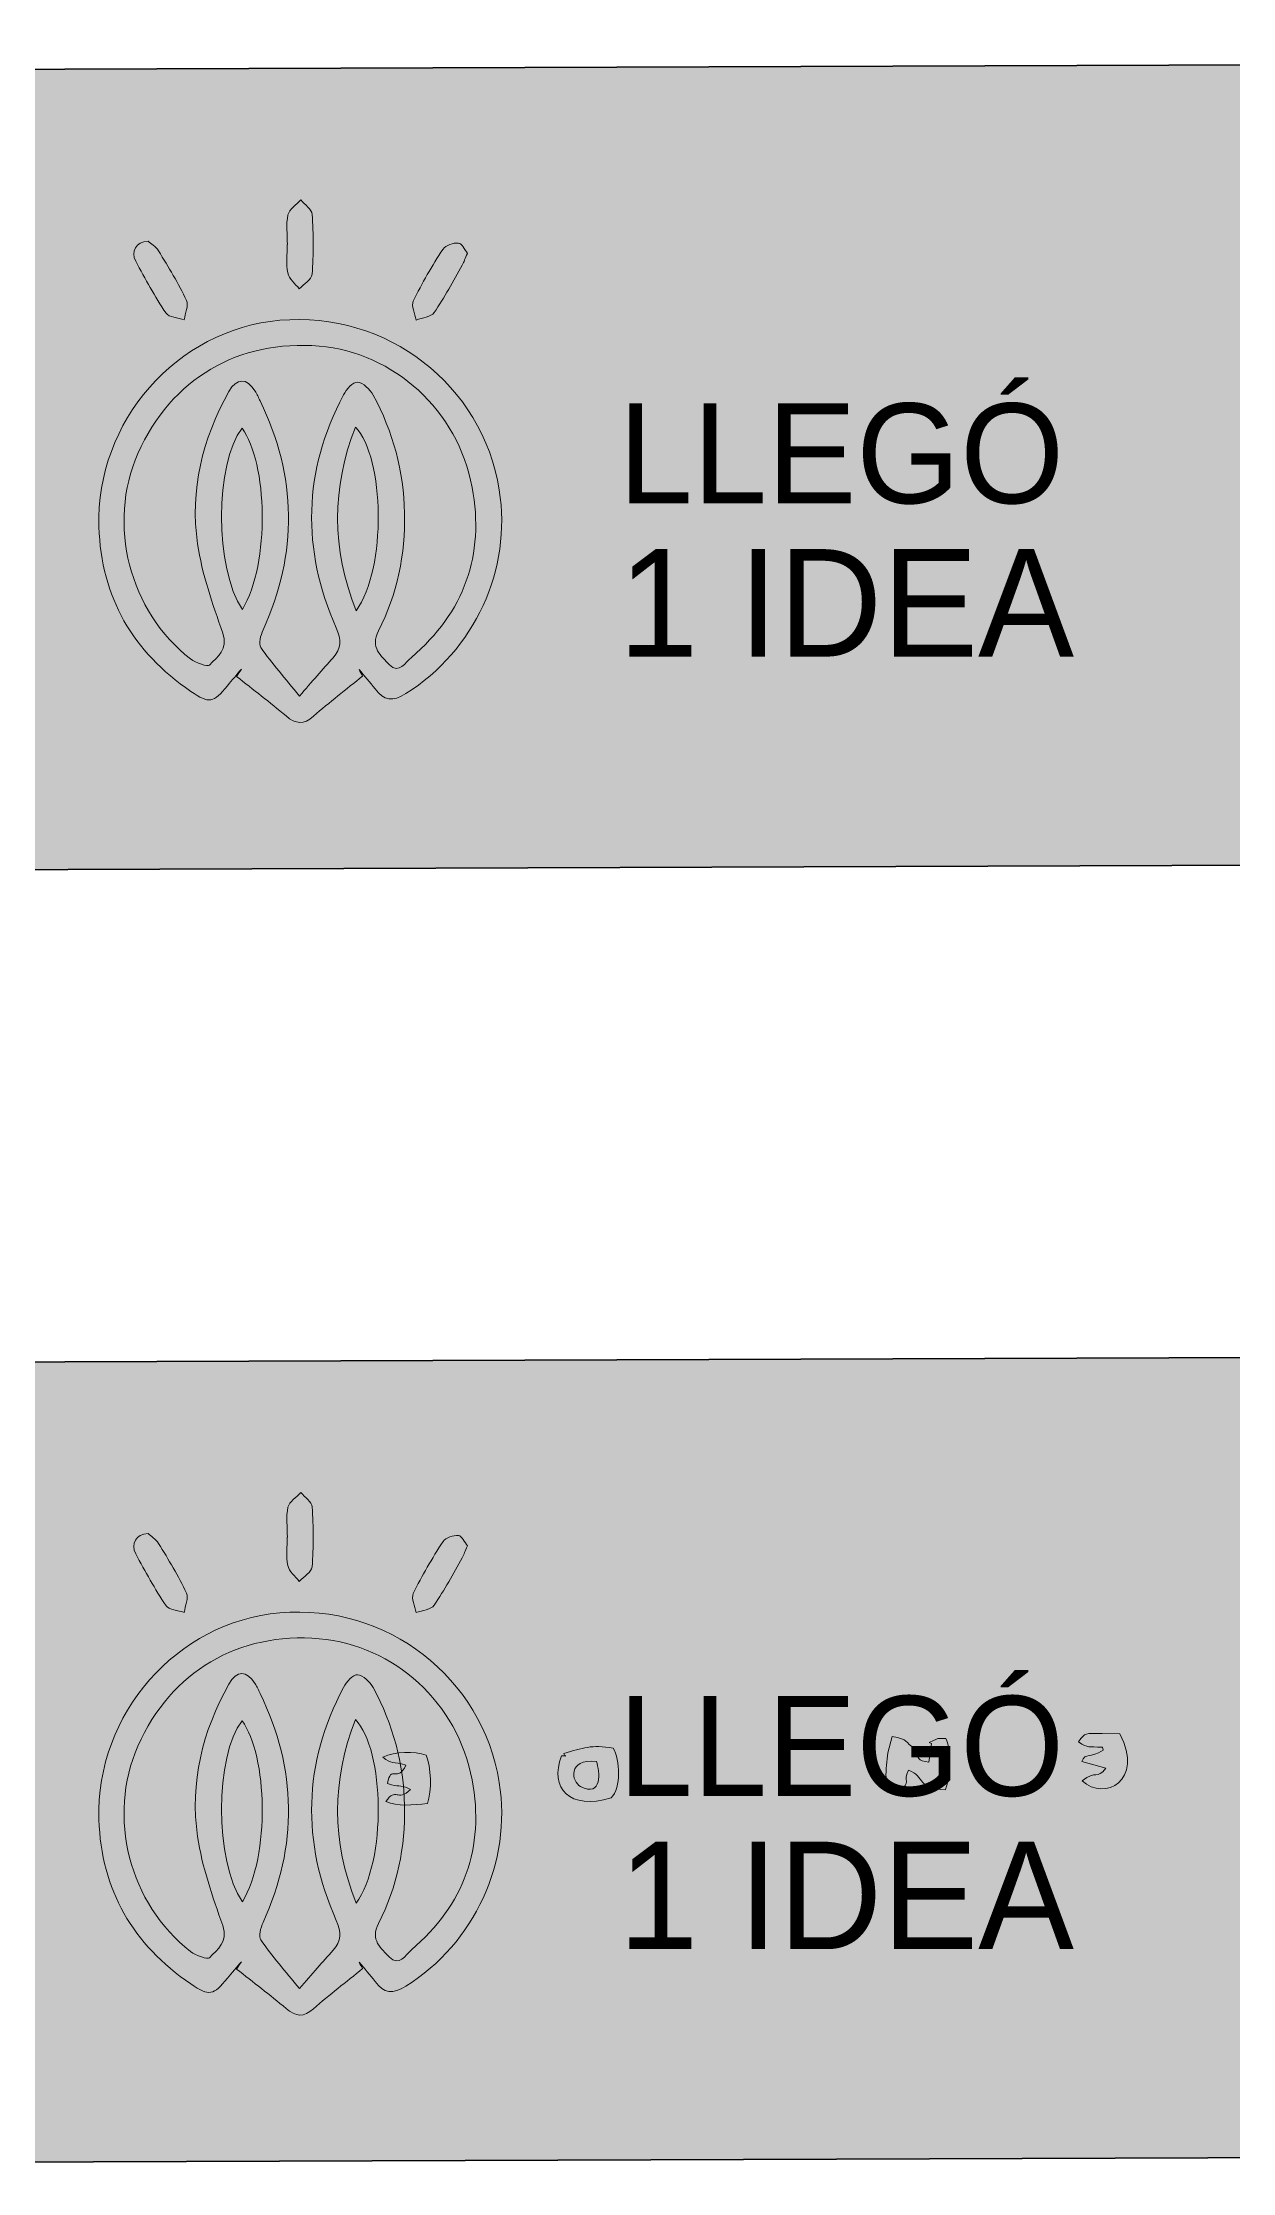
# Model space of a CAD drawing. Header units: millimetres. Extents: x -336 to 268, y -416 to 74.
# Drawn here: x 81 to 110.8, y -382.2 to -329 of the extents above; entities that cross this region are included whole.
import ezdxf

# ---------------------------------------------------------------- set-up
doc = ezdxf.new("R2010")
doc.units = ezdxf.units.MM
doc.header["$MEASUREMENT"] = 0
doc.layers.add('Capa 1', color=7, linetype='Continuous', lineweight=0)

msp = doc.modelspace()

# ---------------------------------------------------------------- hatches: boundary and pattern name
at = {"layer": 'Capa 1', "true_color": 0x92784b, "transparency": 33554687}
h = msp.add_hatch(color=35, dxfattribs=at)
h.dxf.hatch_style = 2
edge = h.paths.add_edge_path()
edge.add_spline(control_points=[(10.254, -329.941), (10.254, -329.941), (265.591, -329.017), (265.591, -329.017), (266.141, -329.015), (266.592, -329.464), (266.594, -330.014), (266.594, -330.014), (266.659, -348.014), (266.659, -348.014), (266.661, -348.564), (266.213, -349.015), (265.663, -349.017), (265.663, -349.017), (10.327, -349.94), (10.327, -349.94), (9.777, -349.942), (9.325, -349.494), (9.323, -348.944), (9.323, -348.944), (9.258, -330.944), (9.258, -330.944), (9.256, -330.394), (9.704, -329.943), (10.254, -329.941)], knot_values=[0, 0, 0, 0, 1, 1, 1, 2, 2, 2, 3, 3, 3, 4, 4, 4, 5, 5, 5, 6, 6, 6, 7, 7, 7, 8, 8, 8, 8], degree=3, periodic=0)
at = {"layer": 'Capa 1', "true_color": 0x000000, "transparency": 33554687}
h = msp.add_hatch(color=18, dxfattribs=at)
h.dxf.hatch_style = 2
edge = h.paths.add_edge_path()
edge.add_spline(control_points=[(87.137, -334.065), (87.137, -333.815), (87.099, -333.557), (87.152, -333.318), (87.183, -333.179), (87.36, -333.071), (87.471, -332.949), (87.571, -333.069), (87.748, -333.184), (87.756, -333.31), (87.789, -333.807), (87.792, -334.31), (87.755, -334.807), (87.745, -334.936), (87.547, -335.051), (87.435, -335.172), (87.335, -335.04), (87.179, -334.92), (87.147, -334.773), (87.098, -334.547), (87.134, -334.302), (87.134, -334.065), (87.135, -334.065), (87.136, -334.065), (87.137, -334.065)], knot_values=[0, 0, 0, 0, 1, 1, 1, 2, 2, 2, 3, 3, 3, 4, 4, 4, 5, 5, 5, 6, 6, 6, 7, 7, 7, 8, 8, 8, 8], degree=3, periodic=0)
h = msp.add_hatch(color=18, dxfattribs=at)
h.dxf.hatch_style = 2
edge = h.paths.add_edge_path()
edge.add_spline(control_points=[(83.654, -333.977), (83.719, -334.036), (83.849, -334.111), (83.918, -334.223), (84.166, -334.627), (84.413, -335.034), (84.616, -335.462), (84.675, -335.585), (84.582, -335.781), (84.558, -335.944), (84.403, -335.891), (84.178, -335.886), (84.104, -335.777), (83.824, -335.364), (83.582, -334.923), (83.346, -334.481), (83.216, -334.237), (83.349, -333.989), (83.654, -333.977)], knot_values=[0, 0, 0, 0, 1, 1, 1, 2, 2, 2, 3, 3, 3, 4, 4, 4, 5, 5, 5, 6, 6, 6, 6], degree=3, periodic=0)
h = msp.add_hatch(color=18, dxfattribs=at)
h.dxf.hatch_style = 2
edge = h.paths.add_edge_path()
edge.add_spline(control_points=[(91.638, -334.284), (91.582, -334.411), (91.552, -334.498), (91.507, -334.577), (91.279, -334.977), (91.067, -335.387), (90.806, -335.764), (90.728, -335.876), (90.51, -335.891), (90.357, -335.95), (90.328, -335.79), (90.227, -335.594), (90.284, -335.475), (90.5, -335.027), (90.755, -334.594), (91.028, -334.177), (91.092, -334.078), (91.287, -334.016), (91.416, -334.025), (91.498, -334.031), (91.569, -334.198), (91.638, -334.284)], knot_values=[0, 0, 0, 0, 1, 1, 1, 2, 2, 2, 3, 3, 3, 4, 4, 4, 5, 5, 5, 6, 6, 6, 7, 7, 7, 7], degree=3, periodic=0)
h = msp.add_hatch(color=18, dxfattribs=at)
h.dxf.hatch_style = 2
edge = h.paths.add_edge_path()
edge.add_spline(control_points=[(86.013, -343.182), (86.709, -342.025), (86.642, -339.513), (86.003, -338.656), (85.326, -339.525), (85.319, -342.167), (86.013, -343.182)], knot_values=[0, 0, 0, 0, 1, 1, 1, 2, 2, 2, 2], degree=3, periodic=0)
edge = h.paths.add_edge_path()
edge.add_spline(control_points=[(88.858, -343.216), (89.619, -342.161), (89.573, -339.39), (88.836, -338.624), (88.246, -340.154), (88.234, -341.653), (88.858, -343.216)], knot_values=[0, 0, 0, 0, 1, 1, 1, 2, 2, 2, 2], degree=3, periodic=0)
edge = h.paths.add_edge_path()
edge.add_spline(control_points=[(87.438, -345.349), (87.761, -344.98), (88.015, -344.682), (88.278, -344.392), (88.491, -344.157), (88.49, -343.939), (88.358, -343.642), (87.485, -341.678), (87.535, -339.729), (88.538, -337.82), (88.611, -337.682), (88.781, -337.491), (88.887, -337.503), (89.03, -337.518), (89.2, -337.681), (89.278, -337.824), (89.781, -338.741), (90.045, -339.731), (90.066, -340.776), (90.088, -341.807), (89.885, -342.801), (89.413, -343.72), (89.198, -344.137), (89.482, -344.348), (89.691, -344.565), (89.928, -344.811), (90.092, -344.504), (90.237, -344.381), (91.555, -343.26), (92.072, -341.823), (91.756, -340.134), (91.396, -338.206), (89.805, -336.765), (87.935, -336.603), (85.924, -336.429), (84.227, -337.414), (83.401, -339.286), (82.622, -341.052), (83.187, -343.237), (84.716, -344.421), (84.847, -344.522), (85.148, -344.627), (85.193, -344.575), (85.383, -344.36), (85.67, -344.187), (85.524, -343.775), (85.266, -343.046), (85.003, -342.303), (84.892, -341.544), (84.696, -340.2), (85.012, -338.922), (85.675, -337.738), (85.87, -337.387), (86.117, -337.391), (86.329, -337.727), (86.378, -337.804), (86.416, -337.889), (86.456, -337.972), (87.377, -339.868), (87.401, -341.775), (86.53, -343.696), (86.47, -343.828), (86.409, -344.042), (86.472, -344.132), (86.755, -344.536), (87.082, -344.909), (87.438, -345.349)], knot_values=[0, 0, 0, 0, 1, 1, 1, 2, 2, 2, 3, 3, 3, 4, 4, 4, 5, 5, 5, 6, 6, 6, 7, 7, 7, 8, 8, 8, 9, 9, 9, 10, 10, 10, 11, 11, 11, 12, 12, 12, 13, 13, 13, 14, 14, 14, 15, 15, 15, 16, 16, 16, 17, 17, 17, 18, 18, 18, 19, 19, 19, 20, 20, 20, 21, 21, 21, 22, 22, 22, 22], degree=3, periodic=0)
edge = h.paths.add_edge_path()
edge.add_spline(control_points=[(89.017, -344.849), (88.608, -345.182), (88.188, -345.502), (87.793, -345.852), (87.543, -346.074), (87.346, -346.05), (87.104, -345.846), (86.702, -345.505), (86.281, -345.187), (85.868, -344.859), (85.908, -344.798), (85.947, -344.738), (85.986, -344.677), (85.871, -344.815), (85.753, -344.951), (85.639, -345.09), (85.288, -345.52), (85.185, -345.547), (84.723, -345.232), (83.278, -344.244), (82.479, -342.882), (82.426, -341.121), (82.347, -338.48), (84.367, -336.184), (86.949, -335.957), (89.624, -335.721), (92.009, -337.564), (92.433, -340.195), (92.754, -342.189), (91.817, -344.21), (90.098, -345.288), (89.772, -345.492), (89.549, -345.47), (89.328, -345.169), (89.204, -345.002), (89.063, -344.847), (88.93, -344.686), (88.959, -344.74), (88.988, -344.795), (89.017, -344.849)], knot_values=[0, 0, 0, 0, 1, 1, 1, 2, 2, 2, 3, 3, 3, 4, 4, 4, 5, 5, 5, 6, 6, 6, 7, 7, 7, 8, 8, 8, 9, 9, 9, 10, 10, 10, 11, 11, 11, 12, 12, 12, 13, 13, 13, 13], degree=3, periodic=0)
at = {"layer": 'Capa 1', "true_color": 0x92784b, "transparency": 33554687}
h = msp.add_hatch(color=35, dxfattribs=at)
h.dxf.hatch_style = 2
edge = h.paths.add_edge_path()
edge.add_spline(control_points=[(10.254, -362.248), (10.254, -362.248), (265.591, -361.325), (265.591, -361.325), (266.141, -361.323), (266.592, -361.771), (266.594, -362.321), (266.594, -362.321), (266.659, -380.321), (266.659, -380.321), (266.661, -380.871), (266.213, -381.323), (265.663, -381.325), (265.663, -381.325), (10.327, -382.248), (10.327, -382.248), (9.777, -382.25), (9.325, -381.801), (9.323, -381.251), (9.323, -381.251), (9.258, -363.252), (9.258, -363.252), (9.256, -362.701), (9.704, -362.25), (10.254, -362.248)], knot_values=[0, 0, 0, 0, 1, 1, 1, 2, 2, 2, 3, 3, 3, 4, 4, 4, 5, 5, 5, 6, 6, 6, 7, 7, 7, 8, 8, 8, 8], degree=3, periodic=0)
at = {"layer": 'Capa 1', "true_color": 0x000000, "transparency": 33554687}
h = msp.add_hatch(color=18, dxfattribs=at)
h.dxf.hatch_style = 2
edge = h.paths.add_edge_path()
edge.add_spline(control_points=[(87.137, -366.372), (87.137, -366.123), (87.099, -365.864), (87.152, -365.626), (87.183, -365.486), (87.36, -365.379), (87.471, -365.257), (87.571, -365.376), (87.748, -365.491), (87.756, -365.617), (87.789, -366.115), (87.792, -366.617), (87.755, -367.114), (87.745, -367.243), (87.547, -367.358), (87.435, -367.479), (87.335, -367.347), (87.179, -367.227), (87.147, -367.08), (87.098, -366.854), (87.134, -366.609), (87.134, -366.372), (87.135, -366.372), (87.136, -366.372), (87.137, -366.372)], knot_values=[0, 0, 0, 0, 1, 1, 1, 2, 2, 2, 3, 3, 3, 4, 4, 4, 5, 5, 5, 6, 6, 6, 7, 7, 7, 8, 8, 8, 8], degree=3, periodic=0)
h = msp.add_hatch(color=18, dxfattribs=at)
h.dxf.hatch_style = 2
edge = h.paths.add_edge_path()
edge.add_spline(control_points=[(83.654, -366.284), (83.719, -366.343), (83.849, -366.418), (83.918, -366.53), (84.166, -366.934), (84.413, -367.342), (84.616, -367.769), (84.675, -367.893), (84.582, -368.088), (84.558, -368.251), (84.403, -368.198), (84.178, -368.193), (84.104, -368.085), (83.824, -367.671), (83.582, -367.23), (83.346, -366.789), (83.216, -366.544), (83.349, -366.296), (83.654, -366.284)], knot_values=[0, 0, 0, 0, 1, 1, 1, 2, 2, 2, 3, 3, 3, 4, 4, 4, 5, 5, 5, 6, 6, 6, 6], degree=3, periodic=0)
h = msp.add_hatch(color=18, dxfattribs=at)
h.dxf.hatch_style = 2
edge = h.paths.add_edge_path()
edge.add_spline(control_points=[(91.638, -366.591), (91.582, -366.719), (91.552, -366.806), (91.507, -366.885), (91.279, -367.284), (91.067, -367.695), (90.806, -368.072), (90.728, -368.184), (90.51, -368.198), (90.357, -368.258), (90.328, -368.097), (90.227, -367.902), (90.284, -367.783), (90.5, -367.334), (90.755, -366.901), (91.028, -366.484), (91.092, -366.385), (91.287, -366.324), (91.416, -366.332), (91.498, -366.338), (91.569, -366.505), (91.638, -366.591)], knot_values=[0, 0, 0, 0, 1, 1, 1, 2, 2, 2, 3, 3, 3, 4, 4, 4, 5, 5, 5, 6, 6, 6, 7, 7, 7, 7], degree=3, periodic=0)
h = msp.add_hatch(color=18, dxfattribs=at)
h.dxf.hatch_style = 2
edge = h.paths.add_edge_path()
edge.add_spline(control_points=[(86.013, -375.489), (86.709, -374.332), (86.642, -371.821), (86.003, -370.963), (85.326, -371.832), (85.319, -374.475), (86.013, -375.489)], knot_values=[0, 0, 0, 0, 1, 1, 1, 2, 2, 2, 2], degree=3, periodic=0)
edge = h.paths.add_edge_path()
edge.add_spline(control_points=[(88.858, -375.523), (89.619, -374.468), (89.573, -371.698), (88.836, -370.932), (88.246, -372.461), (88.234, -373.961), (88.858, -375.523)], knot_values=[0, 0, 0, 0, 1, 1, 1, 2, 2, 2, 2], degree=3, periodic=0)
edge = h.paths.add_edge_path()
edge.add_spline(control_points=[(87.438, -377.656), (87.761, -377.287), (88.015, -376.989), (88.278, -376.699), (88.491, -376.465), (88.49, -376.246), (88.358, -375.95), (87.485, -373.985), (87.535, -372.036), (88.538, -370.127), (88.611, -369.99), (88.781, -369.799), (88.887, -369.81), (89.03, -369.825), (89.2, -369.988), (89.278, -370.132), (89.781, -371.049), (90.045, -372.038), (90.066, -373.083), (90.088, -374.115), (89.885, -375.109), (89.413, -376.027), (89.198, -376.444), (89.482, -376.655), (89.691, -376.872), (89.928, -377.119), (90.092, -376.812), (90.237, -376.688), (91.555, -375.567), (92.072, -374.13), (91.756, -372.441), (91.396, -370.514), (89.805, -369.073), (87.935, -368.911), (85.924, -368.737), (84.227, -369.721), (83.401, -371.593), (82.622, -373.36), (83.187, -375.544), (84.716, -376.728), (84.847, -376.83), (85.148, -376.935), (85.193, -376.883), (85.383, -376.667), (85.67, -376.494), (85.524, -376.082), (85.266, -375.354), (85.003, -374.61), (84.892, -373.851), (84.696, -372.508), (85.012, -371.23), (85.675, -370.045), (85.87, -369.695), (86.117, -369.698), (86.329, -370.034), (86.378, -370.112), (86.416, -370.196), (86.456, -370.279), (87.377, -372.176), (87.401, -374.082), (86.53, -376.003), (86.47, -376.135), (86.409, -376.349), (86.472, -376.439), (86.755, -376.843), (87.082, -377.217), (87.438, -377.656)], knot_values=[0, 0, 0, 0, 1, 1, 1, 2, 2, 2, 3, 3, 3, 4, 4, 4, 5, 5, 5, 6, 6, 6, 7, 7, 7, 8, 8, 8, 9, 9, 9, 10, 10, 10, 11, 11, 11, 12, 12, 12, 13, 13, 13, 14, 14, 14, 15, 15, 15, 16, 16, 16, 17, 17, 17, 18, 18, 18, 19, 19, 19, 20, 20, 20, 21, 21, 21, 22, 22, 22, 22], degree=3, periodic=0)
edge = h.paths.add_edge_path()
edge.add_spline(control_points=[(89.017, -377.156), (88.608, -377.489), (88.188, -377.81), (87.793, -378.159), (87.543, -378.381), (87.346, -378.357), (87.104, -378.153), (86.702, -377.813), (86.281, -377.494), (85.868, -377.166), (85.908, -377.106), (85.947, -377.045), (85.986, -376.985), (85.871, -377.122), (85.753, -377.258), (85.639, -377.398), (85.288, -377.827), (85.185, -377.855), (84.723, -377.539), (83.278, -376.551), (82.479, -375.19), (82.426, -373.428), (82.347, -370.787), (84.367, -368.492), (86.949, -368.264), (89.624, -368.028), (92.009, -369.871), (92.433, -372.502), (92.754, -374.496), (91.817, -376.517), (90.098, -377.595), (89.772, -377.8), (89.549, -377.777), (89.328, -377.477), (89.204, -377.309), (89.063, -377.154), (88.93, -376.994), (88.959, -377.048), (88.988, -377.102), (89.017, -377.156)], knot_values=[0, 0, 0, 0, 1, 1, 1, 2, 2, 2, 3, 3, 3, 4, 4, 4, 5, 5, 5, 6, 6, 6, 7, 7, 7, 8, 8, 8, 9, 9, 9, 10, 10, 10, 11, 11, 11, 12, 12, 12, 13, 13, 13, 13], degree=3, periodic=0)

# ---------------------------------------------------------------- linework, layer by layer
at = {"layer": 'Capa 1', "color": 35, "lineweight": 35, "true_color": 0x92784b}
for points in [[(10.254, -329.941), (10.254, -329.941), (265.591, -329.017), (265.591, -329.017), (266.141, -329.015), (266.592, -329.464), (266.594, -330.014), (266.594, -330.014), (266.659, -348.014), (266.659, -348.014), (266.661, -348.564), (266.213, -349.015), (265.663, -349.017), (265.663, -349.017), (10.327, -349.94), (10.327, -349.94), (9.777, -349.942), (9.325, -349.494), (9.323, -348.944), (9.323, -348.944), (9.258, -330.944), (9.258, -330.944), (9.256, -330.394), (9.704, -329.943), (10.254, -329.941)], [(10.254, -362.248), (10.254, -362.248), (265.591, -361.325), (265.591, -361.325), (266.141, -361.323), (266.592, -361.771), (266.594, -362.321), (266.594, -362.321), (266.659, -380.321), (266.659, -380.321), (266.661, -380.871), (266.213, -381.323), (265.663, -381.325), (265.663, -381.325), (10.327, -382.248), (10.327, -382.248), (9.777, -382.25), (9.325, -381.801), (9.323, -381.251), (9.323, -381.251), (9.258, -363.252), (9.258, -363.252), (9.256, -362.701), (9.704, -362.25), (10.254, -362.248)]]:
    msp.add_open_spline(points, degree=3, knots=[0, 0, 0, 0, 1, 1, 1, 2, 2, 2, 3, 3, 3, 4, 4, 4, 5, 5, 5, 6, 6, 6, 7, 7, 7, 8, 8, 8, 8], dxfattribs=at)
at = {"layer": 'Capa 1'}
for points, knots in [([(87.137, -334.065), (87.137, -333.815), (87.099, -333.557), (87.152, -333.318), (87.183, -333.179), (87.36, -333.071), (87.471, -332.949), (87.571, -333.069), (87.748, -333.184), (87.756, -333.31), (87.789, -333.807), (87.792, -334.31), (87.755, -334.807), (87.745, -334.936), (87.547, -335.051), (87.435, -335.172), (87.335, -335.04), (87.179, -334.92), (87.147, -334.773), (87.098, -334.547), (87.134, -334.302), (87.134, -334.065), (87.135, -334.065), (87.136, -334.065), (87.137, -334.065)], [0, 0, 0, 0, 1, 1, 1, 2, 2, 2, 3, 3, 3, 4, 4, 4, 5, 5, 5, 6, 6, 6, 7, 7, 7, 8, 8, 8, 8]), ([(83.654, -333.977), (83.719, -334.036), (83.849, -334.111), (83.918, -334.223), (84.166, -334.627), (84.413, -335.034), (84.616, -335.462), (84.675, -335.585), (84.582, -335.781), (84.558, -335.944), (84.403, -335.891), (84.178, -335.886), (84.104, -335.777), (83.824, -335.364), (83.582, -334.923), (83.346, -334.481), (83.216, -334.237), (83.349, -333.989), (83.654, -333.977)], [0, 0, 0, 0, 1, 1, 1, 2, 2, 2, 3, 3, 3, 4, 4, 4, 5, 5, 5, 6, 6, 6, 6]), ([(91.638, -334.284), (91.582, -334.411), (91.552, -334.498), (91.507, -334.577), (91.279, -334.977), (91.067, -335.387), (90.806, -335.764), (90.728, -335.876), (90.51, -335.891), (90.357, -335.95), (90.328, -335.79), (90.227, -335.594), (90.284, -335.475), (90.5, -335.027), (90.755, -334.594), (91.028, -334.177), (91.092, -334.078), (91.287, -334.016), (91.416, -334.025), (91.498, -334.031), (91.569, -334.198), (91.638, -334.284)], [0, 0, 0, 0, 1, 1, 1, 2, 2, 2, 3, 3, 3, 4, 4, 4, 5, 5, 5, 6, 6, 6, 7, 7, 7, 7]), ([(89.017, -344.849), (88.608, -345.182), (88.188, -345.502), (87.793, -345.852), (87.543, -346.074), (87.346, -346.05), (87.104, -345.846), (86.702, -345.505), (86.281, -345.187), (85.868, -344.859), (85.908, -344.798), (85.947, -344.738), (85.986, -344.677), (85.871, -344.815), (85.753, -344.951), (85.639, -345.09), (85.288, -345.52), (85.185, -345.547), (84.723, -345.232), (83.278, -344.244), (82.479, -342.882), (82.426, -341.121), (82.347, -338.48), (84.367, -336.184), (86.949, -335.957), (89.624, -335.721), (92.009, -337.564), (92.433, -340.195), (92.754, -342.189), (91.817, -344.21), (90.098, -345.288), (89.772, -345.492), (89.549, -345.47), (89.328, -345.169), (89.204, -345.002), (89.063, -344.847), (88.93, -344.686), (88.959, -344.74), (88.988, -344.795), (89.017, -344.849)], [0, 0, 0, 0, 1, 1, 1, 2, 2, 2, 3, 3, 3, 4, 4, 4, 5, 5, 5, 6, 6, 6, 7, 7, 7, 8, 8, 8, 9, 9, 9, 10, 10, 10, 11, 11, 11, 12, 12, 12, 13, 13, 13, 13]), ([(87.438, -345.349), (87.761, -344.98), (88.015, -344.682), (88.278, -344.392), (88.491, -344.157), (88.49, -343.939), (88.358, -343.642), (87.485, -341.678), (87.535, -339.729), (88.538, -337.82), (88.611, -337.682), (88.781, -337.491), (88.887, -337.503), (89.03, -337.518), (89.2, -337.681), (89.278, -337.824), (89.781, -338.741), (90.045, -339.731), (90.066, -340.776), (90.088, -341.807), (89.885, -342.801), (89.413, -343.72), (89.198, -344.137), (89.482, -344.348), (89.691, -344.565), (89.928, -344.811), (90.092, -344.504), (90.237, -344.381), (91.555, -343.26), (92.072, -341.823), (91.756, -340.134), (91.396, -338.206), (89.805, -336.765), (87.935, -336.603), (85.924, -336.429), (84.227, -337.414), (83.401, -339.286), (82.622, -341.052), (83.187, -343.237), (84.716, -344.421), (84.847, -344.522), (85.148, -344.627), (85.193, -344.575), (85.383, -344.36), (85.67, -344.187), (85.524, -343.775), (85.266, -343.046), (85.003, -342.303), (84.892, -341.544), (84.696, -340.2), (85.012, -338.922), (85.675, -337.738), (85.87, -337.387), (86.117, -337.391), (86.329, -337.727), (86.378, -337.804), (86.416, -337.889), (86.456, -337.972), (87.377, -339.868), (87.401, -341.775), (86.53, -343.696), (86.47, -343.828), (86.409, -344.042), (86.472, -344.132), (86.755, -344.536), (87.082, -344.909), (87.438, -345.349)], [0, 0, 0, 0, 1, 1, 1, 2, 2, 2, 3, 3, 3, 4, 4, 4, 5, 5, 5, 6, 6, 6, 7, 7, 7, 8, 8, 8, 9, 9, 9, 10, 10, 10, 11, 11, 11, 12, 12, 12, 13, 13, 13, 14, 14, 14, 15, 15, 15, 16, 16, 16, 17, 17, 17, 18, 18, 18, 19, 19, 19, 20, 20, 20, 21, 21, 21, 22, 22, 22, 22]), ([(86.013, -343.182), (86.709, -342.025), (86.642, -339.513), (86.003, -338.656), (85.326, -339.525), (85.319, -342.167), (86.013, -343.182)], [0, 0, 0, 0, 1, 1, 1, 2, 2, 2, 2]), ([(88.858, -343.216), (89.619, -342.161), (89.573, -339.39), (88.836, -338.624), (88.246, -340.154), (88.234, -341.653), (88.858, -343.216)], [0, 0, 0, 0, 1, 1, 1, 2, 2, 2, 2]), ([(87.137, -366.372), (87.137, -366.123), (87.099, -365.864), (87.152, -365.626), (87.183, -365.486), (87.36, -365.379), (87.471, -365.257), (87.571, -365.376), (87.748, -365.491), (87.756, -365.617), (87.789, -366.115), (87.792, -366.617), (87.755, -367.114), (87.745, -367.243), (87.547, -367.358), (87.435, -367.479), (87.335, -367.347), (87.179, -367.227), (87.147, -367.08), (87.098, -366.854), (87.134, -366.609), (87.134, -366.372), (87.135, -366.372), (87.136, -366.372), (87.137, -366.372)], [0, 0, 0, 0, 1, 1, 1, 2, 2, 2, 3, 3, 3, 4, 4, 4, 5, 5, 5, 6, 6, 6, 7, 7, 7, 8, 8, 8, 8]), ([(83.654, -366.284), (83.719, -366.343), (83.849, -366.418), (83.918, -366.53), (84.166, -366.934), (84.413, -367.342), (84.616, -367.769), (84.675, -367.893), (84.582, -368.088), (84.558, -368.251), (84.403, -368.198), (84.178, -368.193), (84.104, -368.085), (83.824, -367.671), (83.582, -367.23), (83.346, -366.789), (83.216, -366.544), (83.349, -366.296), (83.654, -366.284)], [0, 0, 0, 0, 1, 1, 1, 2, 2, 2, 3, 3, 3, 4, 4, 4, 5, 5, 5, 6, 6, 6, 6]), ([(91.638, -366.591), (91.582, -366.719), (91.552, -366.806), (91.507, -366.885), (91.279, -367.284), (91.067, -367.695), (90.806, -368.072), (90.728, -368.184), (90.51, -368.198), (90.357, -368.258), (90.328, -368.097), (90.227, -367.902), (90.284, -367.783), (90.5, -367.334), (90.755, -366.901), (91.028, -366.484), (91.092, -366.385), (91.287, -366.324), (91.416, -366.332), (91.498, -366.338), (91.569, -366.505), (91.638, -366.591)], [0, 0, 0, 0, 1, 1, 1, 2, 2, 2, 3, 3, 3, 4, 4, 4, 5, 5, 5, 6, 6, 6, 7, 7, 7, 7]), ([(89.017, -377.156), (88.608, -377.489), (88.188, -377.81), (87.793, -378.159), (87.543, -378.381), (87.346, -378.357), (87.104, -378.153), (86.702, -377.813), (86.281, -377.494), (85.868, -377.166), (85.908, -377.106), (85.947, -377.045), (85.986, -376.985), (85.871, -377.122), (85.753, -377.258), (85.639, -377.398), (85.288, -377.827), (85.185, -377.855), (84.723, -377.539), (83.278, -376.551), (82.479, -375.19), (82.426, -373.428), (82.347, -370.787), (84.367, -368.492), (86.949, -368.264), (89.624, -368.028), (92.009, -369.871), (92.433, -372.502), (92.754, -374.496), (91.817, -376.517), (90.098, -377.595), (89.772, -377.8), (89.549, -377.777), (89.328, -377.477), (89.204, -377.309), (89.063, -377.154), (88.93, -376.994), (88.959, -377.048), (88.988, -377.102), (89.017, -377.156)], [0, 0, 0, 0, 1, 1, 1, 2, 2, 2, 3, 3, 3, 4, 4, 4, 5, 5, 5, 6, 6, 6, 7, 7, 7, 8, 8, 8, 9, 9, 9, 10, 10, 10, 11, 11, 11, 12, 12, 12, 13, 13, 13, 13]), ([(87.438, -377.656), (87.761, -377.287), (88.015, -376.989), (88.278, -376.699), (88.491, -376.465), (88.49, -376.246), (88.358, -375.95), (87.485, -373.985), (87.535, -372.036), (88.538, -370.127), (88.611, -369.99), (88.781, -369.799), (88.887, -369.81), (89.03, -369.825), (89.2, -369.988), (89.278, -370.132), (89.781, -371.049), (90.045, -372.038), (90.066, -373.083), (90.088, -374.115), (89.885, -375.109), (89.413, -376.027), (89.198, -376.444), (89.482, -376.655), (89.691, -376.872), (89.928, -377.119), (90.092, -376.812), (90.237, -376.688), (91.555, -375.567), (92.072, -374.13), (91.756, -372.441), (91.396, -370.514), (89.805, -369.073), (87.935, -368.911), (85.924, -368.737), (84.227, -369.721), (83.401, -371.593), (82.622, -373.36), (83.187, -375.544), (84.716, -376.728), (84.847, -376.83), (85.148, -376.935), (85.193, -376.883), (85.383, -376.667), (85.67, -376.494), (85.524, -376.082), (85.266, -375.354), (85.003, -374.61), (84.892, -373.851), (84.696, -372.508), (85.012, -371.23), (85.675, -370.045), (85.87, -369.695), (86.117, -369.698), (86.329, -370.034), (86.378, -370.112), (86.416, -370.196), (86.456, -370.279), (87.377, -372.176), (87.401, -374.082), (86.53, -376.003), (86.47, -376.135), (86.409, -376.349), (86.472, -376.439), (86.755, -376.843), (87.082, -377.217), (87.438, -377.656)], [0, 0, 0, 0, 1, 1, 1, 2, 2, 2, 3, 3, 3, 4, 4, 4, 5, 5, 5, 6, 6, 6, 7, 7, 7, 8, 8, 8, 9, 9, 9, 10, 10, 10, 11, 11, 11, 12, 12, 12, 13, 13, 13, 14, 14, 14, 15, 15, 15, 16, 16, 16, 17, 17, 17, 18, 18, 18, 19, 19, 19, 20, 20, 20, 21, 21, 21, 22, 22, 22, 22]), ([(86.013, -375.489), (86.709, -374.332), (86.642, -371.821), (86.003, -370.963), (85.326, -371.832), (85.319, -374.475), (86.013, -375.489)], [0, 0, 0, 0, 1, 1, 1, 2, 2, 2, 2]), ([(88.858, -375.523), (89.619, -374.468), (89.573, -371.698), (88.836, -370.932), (88.246, -372.461), (88.234, -373.961), (88.858, -375.523)], [0, 0, 0, 0, 1, 1, 1, 2, 2, 2, 2]), ([(94.048, -371.779), (94.045, -371.845), (94.193, -371.851), (93.989, -371.834), (93.683, -372.651), (94.196, -373.205), (95.227, -372.888), (95.489, -372.642), (95.447, -371.934), (95.283, -371.648), (94.739, -371.551), (94.518, -371.641), (94.048, -371.779)], [0, 0, 0, 0, 1, 1, 1, 2, 2, 2, 3, 3, 3, 4, 4, 4, 4]), ([(103.179, -371.504), (103.179, -371.504), (103.24, -371.528), (103.24, -371.528), (103.24, -371.528), (103.176, -371.998), (103.176, -371.998), (102.869, -371.955), (102.92, -371.892), (102.836, -371.676), (102.537, -371.469), (102.694, -371.441), (102.252, -371.351), (102.252, -371.351), (102.143, -371.766), (102.143, -371.766), (102.132, -372.137), (101.952, -372.732), (102.433, -372.747), (102.757, -372.461), (102.51, -372.497), (102.664, -372.199), (103.078, -372.343), (102.897, -372.701), (103.585, -372.684), (103.714, -372.348), (103.757, -371.724), (103.597, -371.402), (103.253, -371.422), (103.545, -371.35), (103.179, -371.504)], [0, 0, 0, 0, 1, 1, 1, 2, 2, 2, 3, 3, 3, 4, 4, 4, 5, 5, 5, 6, 6, 6, 7, 7, 7, 8, 8, 8, 9, 9, 9, 10, 10, 10, 10]), ([(107.507, -371.276), (107.069, -371.289), (107.093, -371.237), (106.916, -371.488), (107.169, -371.659), (107.141, -371.599), (107.512, -371.624), (107.512, -371.624), (107.527, -371.692), (107.527, -371.692), (107.202, -371.917), (107.093, -371.739), (106.997, -371.982), (106.997, -371.982), (107.593, -372.147), (107.593, -372.147), (107.378, -372.448), (107.348, -372.178), (107.003, -372.46), (107.563, -372.986), (108.562, -372.461), (107.946, -371.291), (107.946, -371.291), (107.507, -371.276), (107.507, -371.276)], [0, 0, 0, 0, 1, 1, 1, 2, 2, 2, 3, 3, 3, 4, 4, 4, 5, 5, 5, 6, 6, 6, 7, 7, 7, 8, 8, 8, 8]), ([(90.606, -371.824), (90.316, -371.708), (89.823, -371.732), (89.524, -371.867), (89.738, -372.056), (89.784, -371.975), (90.1, -372.068), (89.898, -372.522), (89.723, -372.046), (89.637, -372.527), (89.955, -372.652), (89.891, -372.522), (90.216, -372.679), (89.883, -373.009), (89.854, -372.601), (89.599, -372.981), (89.903, -373.112), (90.252, -373.067), (90.638, -373.028), (90.75, -372.72), (90.733, -372.108), (90.606, -371.824)], [0, 0, 0, 0, 1, 1, 1, 2, 2, 2, 3, 3, 3, 4, 4, 4, 5, 5, 5, 6, 6, 6, 7, 7, 7, 7]), ([(94.862, -371.978), (94.95, -372.22), (95.015, -372.89), (94.462, -372.603), (94.243, -372.489), (94.123, -371.906), (94.862, -371.978)], [0, 0, 0, 0, 1, 1, 1, 2, 2, 2, 2])]:
    msp.add_open_spline(points, degree=3, knots=knots, dxfattribs=at)

# ---------------------------------------------------------------- texts
at = {"layer": 'Capa 1', "char_height": 0.2, "attachment_point": 7}
for s, insert in [('\\C250;\\c1776925;\\FKeep Calm Medium|b0|i0|c1;\\H2.497667;\\W1.000000;LLEGÓ\\H2.687630; ', (95.415, -340.566)), ('\\C250;\\c1776925;\\FKeep Calm Medium|b0|i0|c1;\\H2.687630;\\W1.000000;1 IDEA', (95.415, -344.362)), ('\\C250;\\c1776925;\\FKeep Calm Medium|b0|i0|c1;\\H2.497667;\\W1.000000;LLEGÓ\\H2.687630; ', (95.415, -372.874)), ('\\C250;\\c1776925;\\FKeep Calm Medium|b0|i0|c1;\\H2.687630;\\W1.000000;1 IDEA', (95.415, -376.67))]:
    msp.add_mtext(s, dxfattribs=dict(at, insert=insert))

doc.saveas('drawing.dxf')
